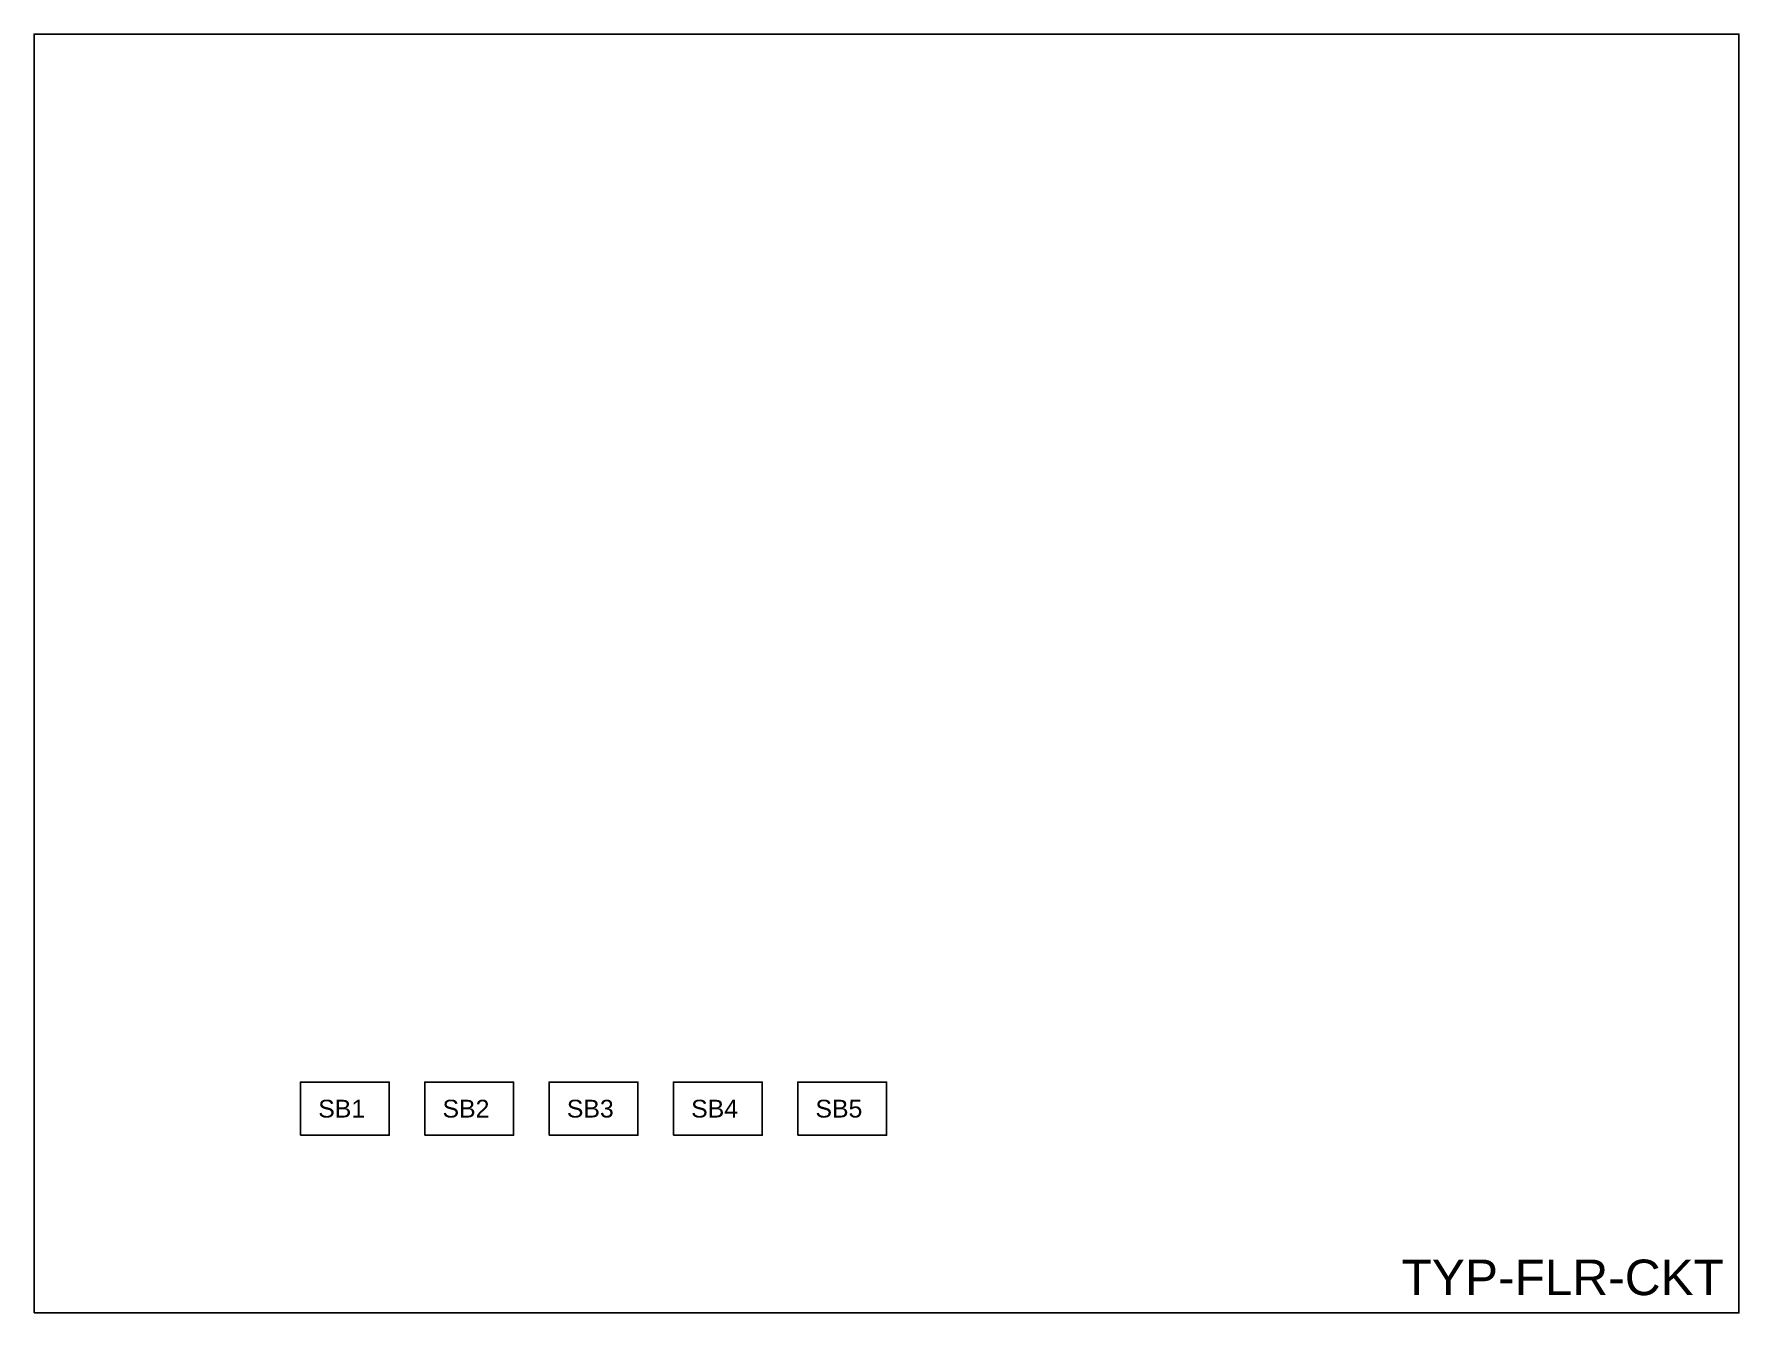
# Model space of a CAD drawing. Header units: inches. Extents: x 5 to 101, y 5 to 77.
import ezdxf

# ---------------------------------------------------------------- set-up
doc = ezdxf.new("R2010")
doc.units = ezdxf.units.IN
doc.layers.add('Typicak_floor_circuit', color=41, linetype='Continuous')
doc.styles.get("Standard").update_dxf_attribs({"font": 'arial.ttf'})

msp = doc.modelspace()

# ---------------------------------------------------------------- linework, layer by layer
at = {"layer": 'Typicak_floor_circuit'}
for points in [[(5, 5), (101, 5), (101, 77), (5, 77)], [(20, 15), (25, 15), (25, 18), (20, 18)], [(27, 15), (32, 15), (32, 18), (27, 18)], [(34, 15), (39, 15), (39, 18), (34, 18)], [(41, 15), (46, 15), (46, 18), (41, 18)], [(48, 15), (53, 15), (53, 18), (48, 18)]]:
    msp.add_lwpolyline(points, close=True, dxfattribs=at)

# ---------------------------------------------------------------- texts
at = {"layer": 'Typicak_floor_circuit', "attachment_point": 1}
for s, width, insert, char_height in [('SB1', 3, (21, 17), 1), ('SB2', 3, (28, 17), 1), ('SB3', 3, (35, 17), 1), ('SB4', 3, (42, 17), 1), ('SB5', 3, (49, 17), 1), ('TYP-FLR-CKT', 5, (82, 8), 2)]:
    msp.add_mtext_dynamic_manual_height_columns(s, width=width, gutter_width=12.5, heights=[0], dxfattribs=dict(at, insert=insert, char_height=char_height))

doc.saveas('drawing.dxf')
